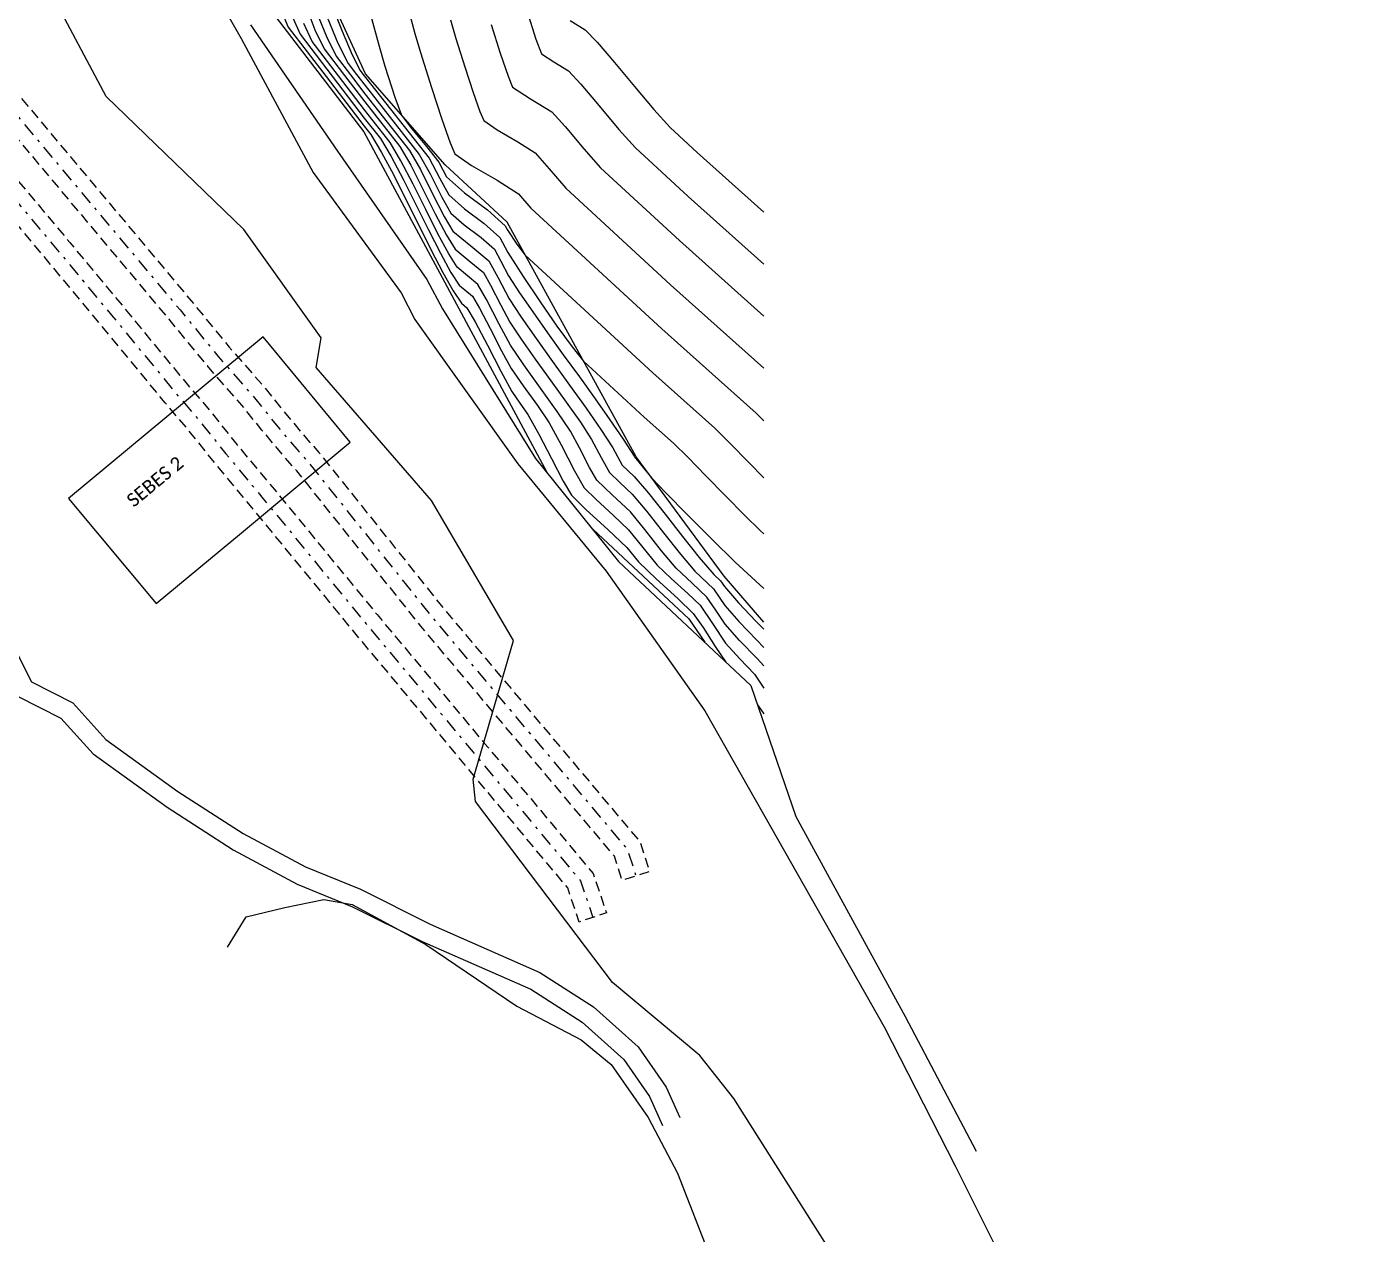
# Model space of a CAD drawing. Extents: x 62300 to 62842, y 108162 to 108787.
# Drawn here: x 62559.59 to 62608.78, y 108397.38 to 108442.28 of the extents above; entities that cross this region are included whole.
import ezdxf

# ---------------------------------------------------------------- set-up
doc = ezdxf.new("R2010")
doc.units = 0
doc.header["$LTSCALE"] = 0.999985
doc.header["$MEASUREMENT"] = 0
doc.linetypes.add('TRATTEGGIATA2', pattern=[0.375, 0.25, -0.125])
doc.linetypes.add('TRATTOPUNTO2', pattern=[0.5, 0.25, -0.125, 0, -0.125])
for name, color, linetype in [('-GZ-Bord route', 7, 'Continuous'), ('-GZ-Bâtiment', 7, 'Continuous'), ('Conduite 1000', 170, 'Continuous'), ('curve livello 1m', 2, 'Continuous'), ('curve livello 5m', 7, 'Continuous'), ('Per+Mod Surf', 7, 'Continuous'), ('TalusHautBas', 7, 'Continuous')]:
    doc.layers.add(name, color=color, linetype=linetype)
doc.styles.add('Legend', font='calibri.ttf')

msp = doc.modelspace()

# ---------------------------------------------------------------- linework, layer by layer
at = {"layer": '-GZ-Bord route', "flags": 128}
for points in [[(62561.58, 108452.323), (62567.572, 108441.839), (62570.243, 108436.854), (62573.522, 108432.386), (62574.025, 108431.383), (62577.857, 108426.024), (62581.136, 108422.039), (62584.812, 108416.842), (62587.506, 108412.084), (62591.478, 108405.1), (62594.117, 108399.932), (62597.431, 108393.285)], [(62589.485, 108396.756), (62585.885, 108402.435), (62584.625, 108404.037), (62581.377, 108406.751), (62576.278, 108413.479), (62576.189, 108414.3), (62577.69, 108419.463), (62574.641, 108424.66), (62570.352, 108429.609), (62570.547, 108430.702), (62567.672, 108434.728), (62562.553, 108439.676), (62559.878, 108444.72)]]:
    msp.add_lwpolyline(points, dxfattribs=at)
at = {"layer": '-GZ-Bâtiment', "flags": 128}
msp.add_lwpolyline([(62567.584, 108423.465), (62571.627, 108426.834), (62568.385, 108430.745), (62561.148, 108424.741), (62564.414, 108420.828), (62567.584, 108423.465)], dxfattribs=at)
at = {"layer": 'Conduite 1000', "linetype": 'TRATTEGGIATA2', "ltscale": 1.5, "flags": 128}
for points, elevation in [([(62462.951, 108569.266), (62468.482, 108563.313), (62474.066, 108557.787), (62475.014, 108556.513), (62475.806, 108554.754), (62477.042, 108551.158), (62484.673, 108530.139), (62485.796, 108527.96), (62486.539, 108527.03), (62496.147, 108515.461), (62498.015, 108513.188), (62499.314, 108511.67), (62499.508, 108511.447), (62501.86, 108508.75), (62502.044, 108508.532), (62503.096, 108507.296), (62503.169, 108507.21), (62506.669, 108502.962), (62510.917, 108497.796), (62515.172, 108492.623), (62520.198, 108486.553), (62525.225, 108480.482), (62530.361, 108474.313), (62535.499, 108468.144), (62540.212, 108462.497), (62544.926, 108456.851), (62565.713, 108432.084), (62567.128, 108430.36), (62568.411, 108428.898), (62569.163, 108427.961), (62570.114, 108426.834), (62570.457, 108426.45), (62575.082, 108420.662), (62582.399, 108411.97), (62582.754, 108410.872), (62581.736, 108410.542), (62581.445, 108411.441), (62574.254, 108419.984), (62569.64, 108425.759), (62569.306, 108426.133), (62568.337, 108427.281), (62567.592, 108428.209), (62566.312, 108429.667), (62564.89, 108431.401), (62544.106, 108456.164), (62539.391, 108461.812), (62534.677, 108467.459), (62529.539, 108473.629), (62524.402, 108479.799), (62519.374, 108485.87), (62514.347, 108491.942), (62510.09, 108497.117), (62505.844, 108502.281), (62502.347, 108506.525), (62502.28, 108506.604), (62501.229, 108507.839), (62501.048, 108508.052), (62498.701, 108510.744), (62498.504, 108510.971), (62497.195, 108512.501), (62495.322, 108514.78), (62485.71, 108526.354), (62484.894, 108527.375), (62483.691, 108529.709), (62476.034, 108550.802), (62474.81, 108554.36), (62474.086, 108555.967), (62473.256, 108557.084), (62467.714, 108562.568), (62462.167, 108568.537)], 279.04), ([(62463.405, 108565.574), (62465.133, 108563.791), (62469.02, 108559.793), (62472.915, 108555.789), (62473.768, 108554.683), (62474.27, 108553.501), (62475.053, 108551.212), (62475.959, 108548.424), (62476.864, 108545.64), (62482.403, 108528.776), (62483.598, 108526.257), (62484.158, 108525.609), (62494.437, 108513.44), (62495.976, 108511.575), (62496.99, 108510.456), (62498.469, 108508.942), (62499.969, 108507.403), (62500.142, 108507.214), (62501.341, 108505.952), (62503.051, 108503.871), (62504.767, 108501.782), (62509.889, 108495.622), (62515.014, 108489.461), (62518.195, 108485.622), (62525.264, 108477.098), (62530.391, 108470.978), (62534.032, 108466.633), (62535.529, 108464.845), (62535.642, 108464.708), (62536.737, 108463.404), (62545.242, 108453.253), (62545.418, 108453.044), (62561.204, 108434.247), (62563.166, 108431.887), (62565.561, 108428.98), (62566.396, 108428.011), (62567.418, 108426.731), (62568.805, 108425.067), (62572.623, 108420.422), (62576.608, 108415.646), (62580.658, 108410.792), (62581.152, 108409.337), (62580.139, 108408.993), (62579.709, 108410.26), (62575.787, 108414.96), (62571.799, 108419.739), (62567.981, 108424.384), (62566.589, 108426.054), (62565.572, 108427.328), (62564.743, 108428.291), (62562.342, 108431.205), (62560.383, 108433.561), (62544.599, 108452.356), (62544.422, 108452.566), (62535.917, 108462.716), (62534.82, 108464.023), (62534.706, 108464.161), (62533.211, 108465.946), (62529.571, 108470.291), (62524.442, 108476.413), (62517.372, 108484.939), (62514.19, 108488.777), (62509.066, 108494.938), (62503.943, 108501.1), (62502.224, 108503.191), (62500.538, 108505.243), (62499.359, 108506.485), (62499.192, 108506.668), (62497.703, 108508.194), (62496.211, 108509.723), (62495.167, 108510.875), (62493.616, 108512.754), (62483.344, 108524.914), (62482.694, 108525.668), (62481.407, 108528.378), (62475.846, 108545.308), (62474.941, 108548.093), (62474.037, 108550.874), (62473.27, 108553.119), (62472.836, 108554.139), (62472.105, 108555.087), (62468.252, 108559.048), (62464.365, 108563.045), (62462.637, 108564.829)], 277.833)]:
    msp.add_lwpolyline(points, close=True, dxfattribs=dict(at, elevation=elevation))
at = {"layer": 'Conduite 1000', "linetype": 'TRATTOPUNTO2', "ltscale": 2, "flags": 128}
for points, elevation in [([(62462.559, 108568.901), (62468.098, 108562.94), (62473.661, 108557.435), (62474.55, 108556.24), (62475.308, 108554.557), (62476.538, 108550.98), (62484.182, 108529.924), (62485.345, 108527.667), (62486.124, 108526.692), (62495.734, 108515.121), (62497.605, 108512.844), (62498.909, 108511.32), (62499.105, 108511.096), (62501.454, 108508.401), (62501.636, 108508.186), (62502.688, 108506.95), (62502.758, 108506.868), (62506.256, 108502.622), (62510.504, 108497.456), (62514.759, 108492.282), (62519.786, 108486.211), (62524.813, 108480.14), (62529.95, 108473.971), (62535.088, 108467.802), (62539.801, 108462.154), (62544.516, 108456.507), (62565.301, 108431.742), (62566.72, 108430.013), (62568.001, 108428.553), (62568.75, 108427.621), (62569.71, 108426.484), (62570.049, 108426.105), (62574.668, 108420.323), (62581.922, 108411.705), (62582.245, 108410.707)], 279.04), ([(62463.021, 108565.201), (62464.749, 108563.418), (62468.636, 108559.42), (62472.51, 108555.438), (62473.302, 108554.411), (62473.77, 108553.31), (62474.545, 108551.043), (62475.45, 108548.258), (62476.355, 108545.474), (62481.905, 108528.577), (62483.146, 108525.962), (62483.751, 108525.261), (62494.026, 108513.097), (62495.571, 108511.225), (62496.601, 108510.09), (62498.086, 108508.568), (62499.58, 108507.036), (62499.751, 108506.85), (62500.939, 108505.597), (62502.637, 108503.531), (62504.355, 108501.441), (62509.478, 108495.28), (62514.602, 108489.119), (62517.784, 108485.281), (62524.853, 108476.755), (62529.981, 108470.634), (62533.622, 108466.289), (62535.117, 108464.503), (62535.231, 108464.366), (62536.327, 108463.06), (62544.832, 108452.909), (62545.008, 108452.7), (62560.794, 108433.904), (62562.754, 108431.546), (62565.152, 108428.636), (62565.984, 108427.67), (62567.003, 108426.392), (62568.393, 108424.725), (62572.211, 108420.08), (62576.198, 108415.303), (62580.184, 108410.526), (62580.646, 108409.165)], 277.833)]:
    msp.add_lwpolyline(points, dxfattribs=dict(at, elevation=elevation))
at = {"layer": 'curve livello 1m'}
for p, q in [((62565.886, 108446.521), (62572.134, 108438.367)), ((62572.134, 108438.367), (62578.929, 108425.709)), ((62580.639, 108423.592), (62584.217, 108420.268)), ((62584.217, 108420.268), (62584.809, 108419.393))]:
    msp.add_line(p, q, dxfattribs=at)
at = {"layer": 'curve livello 1m', "flags": 128}
for points in [[(62568.999, 108443.024), (62569.313, 108442.26), (62570.728, 108440.416), (62572.139, 108438.577), (62572.387, 108438.264), (62572.784, 108437.601), (62573.227, 108436.777), (62573.696, 108435.853), (62574.173, 108434.896), (62574.637, 108433.967), (62575.069, 108433.131), (62575.449, 108432.451), (62575.759, 108431.992), (62575.962, 108431.823), (62576.268, 108431.308), (62576.724, 108430.429), (62577.217, 108429.469), (62577.638, 108428.708), (62577.934, 108428.282), (62578.231, 108427.856), (62578.633, 108427.131), (62579.103, 108426.219), (62579.54, 108425.375), (62579.846, 108424.858), (62580.384, 108424.323), (62581.212, 108423.576), (62581.904, 108422.913), (62582.337, 108422.38), (62583.003, 108421.744), (62583.803, 108421.023), (62584.377, 108420.461), (62584.745, 108419.938), (62585.192, 108419.24), (62585.594, 108418.658), (62585.599, 108418.652)], [(62570.376, 108442.818), (62570.738, 108441.914), (62571.097, 108441.179), (62571.635, 108440.479), (62572.171, 108439.78), (62573.832, 108437.675), (62574.234, 108436.964), (62574.686, 108436.065), (62575.114, 108435.221), (62575.444, 108434.676), (62576.111, 108434.121), (62576.778, 108433.565), (62577.123, 108432.934), (62577.537, 108432.154), (62577.982, 108431.471), (62578.532, 108430.681), (62579.145, 108429.826), (62579.779, 108428.95), (62580.392, 108428.095), (62580.942, 108427.305), (62581.387, 108426.62), (62581.734, 108425.976), (62582.177, 108425.558), (62582.716, 108424.93), (62583.336, 108424.149), (62583.983, 108423.317), (62584.602, 108422.538), (62585.139, 108421.914), (62585.388, 108421.68), (62585.536, 108421.46), (62586.054, 108420.863), (62586.708, 108420.173), (62587, 108419.873)], [(62570.928, 108443.095), (62571.322, 108442.1), (62571.697, 108441.228), (62571.989, 108440.639), (62572.088, 108440.51), (62572.186, 108440.381), (62574.554, 108437.381), (62574.942, 108436.649), (62575.287, 108436.018), (62575.868, 108435.5), (62576.605, 108434.955), (62577.186, 108434.437), (62577.487, 108433.877), (62578.051, 108432.988), (62578.682, 108432.043), (62579.311, 108431.139), (62579.872, 108430.372), (62580.296, 108429.839), (62582.549, 108427.764), (62583.64, 108426.788), (62584.171, 108426.266), (62584.847, 108425.581), (62585.579, 108424.833), (62586.28, 108424.122), (62586.863, 108423.545), (62587, 108423.419)], [(62578.184, 108442.869), (62578.524, 108441.811), (62578.731, 108441.265), (62579.191, 108440.965), (62579.738, 108440.628), (62580.201, 108440.134), (62580.883, 108439.327), (62581.614, 108438.457), (62582.226, 108437.772), (62584.192, 108435.961), (62587, 108433.449)], [(62569.501, 108442.578), (62569.759, 108441.99), (62570.955, 108440.432), (62572.147, 108438.878), (62572.748, 108438.117), (62573.146, 108437.446), (62573.594, 108436.6), (62574.065, 108435.664), (62574.534, 108434.72), (62574.977, 108433.849), (62575.367, 108433.136), (62575.68, 108432.663), (62576.166, 108432.258), (62576.43, 108431.814), (62576.823, 108431.055), (62577.249, 108430.226), (62577.613, 108429.57), (62578.049, 108428.929), (62578.583, 108428.188), (62579.02, 108427.547), (62579.467, 108426.727), (62579.963, 108425.76), (62580.318, 108425.138), (62580.751, 108424.707), (62581.416, 108424.107), (62581.972, 108423.574), (62582.506, 108422.918), (62583.038, 108422.263), (62583.557, 108421.767), (62584.181, 108421.204), (62584.63, 108420.766), (62585.09, 108420.088), (62585.579, 108419.358), (62586.115, 108418.779), (62586.65, 108418.201), (62587, 108417.681)], [(62587, 108418.515), (62586.757, 108418.785), (62586.101, 108419.463), (62585.565, 108420.059), (62585.565, 108420.059), (62585.213, 108420.583), (62584.882, 108421.07), (62584.882, 108421.07), (62584.339, 108421.585), (62583.738, 108422.147), (62583.738, 108422.147), (62583.197, 108422.796), (62582.583, 108423.583), (62582.04, 108424.236), (62582.04, 108424.236), (62581.363, 108424.87), (62580.79, 108425.417), (62580.79, 108425.417), (62580.522, 108425.888), (62580.147, 108426.618), (62579.809, 108427.238), (62579.809, 108427.238), (62579.318, 108427.971), (62578.698, 108428.835), (62578.078, 108429.699), (62577.588, 108430.431), (62577.588, 108430.431), (62577.164, 108431.21), (62576.695, 108432.127), (62576.37, 108432.694), (62576.37, 108432.694), (62575.986, 108433.014), (62575.602, 108433.334), (62575.602, 108433.334), (62575.284, 108433.825), (62574.882, 108434.578), (62574.429, 108435.48), (62573.96, 108436.421), (62573.509, 108437.288), (62573.109, 108437.97), (62573.109, 108437.97), (62572.155, 108439.179), (62571.182, 108440.448), (62570.205, 108441.72), (62569.896, 108442.39)], [(62570.794, 108442.569), (62571.169, 108441.658), (62571.543, 108440.909), (62571.861, 108440.494), (62572.179, 108440.081), (62574.193, 108437.528), (62574.593, 108436.799), (62575.027, 108435.932), (62575.366, 108435.347), (62575.86, 108434.906), (62576.488, 108434.442), (62576.982, 108434.001), (62577.223, 108433.56), (62577.512, 108433.016), (62577.918, 108432.385), (62578.408, 108431.669), (62578.958, 108430.892), (62579.544, 108430.078), (62580.142, 108429.252), (62580.729, 108428.438), (62581.279, 108427.66), (62581.77, 108426.943), (62582.176, 108426.312), (62582.207, 108426.255), (62582.245, 108426.219), (62582.834, 108425.494), (62583.357, 108424.941), (62584.145, 108424.139), (62585.054, 108423.233), (62585.938, 108422.371), (62587, 108421.393)], [(62572.396, 108442.682), (62572.676, 108441.632), (62572.913, 108440.801), (62573.282, 108439.658), (62573.53, 108438.989), (62573.902, 108438.489), (62574.46, 108437.823), (62574.915, 108437.234), (62575.208, 108436.689), (62575.875, 108436.094), (62576.723, 108435.468), (62577.39, 108434.872), (62577.462, 108434.739), (62577.824, 108434.19), (62578.133, 108433.774), (62582.878, 108429.403), (62585.176, 108427.347), (62585.735, 108426.795), (62586.449, 108426.068), (62587, 108425.506)], [(62575.352, 108442.532), (62575.549, 108441.835), (62575.879, 108440.78), (62576.195, 108439.825), (62576.447, 108439.114), (62576.586, 108438.788), (62577.082, 108438.435), (62577.858, 108437.997), (62578.499, 108437.579), (62579.022, 108436.984), (62579.637, 108436.273), (62583.535, 108432.682), (62587, 108429.582)], [(62576.866, 108442.352), (62577.202, 108441.29), (62577.495, 108440.429), (62577.658, 108440.026), (62578.326, 108439.593), (62579.118, 108439.104), (62579.61, 108438.564), (62580.311, 108437.727), (62580.932, 108437.022), (62583.864, 108434.321), (62587, 108431.515)], [(62579.803, 108442.503), (62580.357, 108442.153), (62580.799, 108441.692), (62581.447, 108440.936), (62582.189, 108440.048), (62582.917, 108439.189), (62583.521, 108438.521), (62584.521, 108437.6), (62587, 108435.382)], [(62586.766, 108417.072), (62586.825, 108416.98), (62587, 108416.729)]]:
    msp.add_lwpolyline(points, dxfattribs=at)
at = {"layer": 'curve livello 5m', "flags": 128}
for points in [[(62569.971, 108443.045), (62570.312, 108442.161), (62570.651, 108441.449), (62570.651, 108441.449), (62571.408, 108440.463), (62572.163, 108439.479), (62573.471, 108437.823), (62573.871, 108437.127), (62574.326, 108436.239), (62574.785, 108435.317), (62575.2, 108434.519), (62575.523, 108434.005), (62575.523, 108434.005), (62576.048, 108433.567), (62576.574, 108433.13), (62576.574, 108433.13), (62576.838, 108432.669), (62577.219, 108431.925), (62577.562, 108431.293), (62577.562, 108431.293), (62577.98, 108430.655), (62578.504, 108429.91), (62579.08, 108429.112), (62579.656, 108428.313), (62580.18, 108427.568), (62580.598, 108426.929), (62580.598, 108426.929), (62580.957, 108426.256), (62581.262, 108425.696), (62581.262, 108425.696), (62581.65, 108425.326), (62582.109, 108424.897), (62582.109, 108424.897), (62582.65, 108424.257), (62583.275, 108423.461), (62583.899, 108422.666), (62584.438, 108422.03), (62584.438, 108422.03), (62585.135, 108421.375), (62585.551, 108420.759), (62586.077, 108420.161), (62586.744, 108419.468), (62587, 108419.202)], [(62573.796, 108442.897), (62574.032, 108442.015), (62574.231, 108441.318), (62574.231, 108441.318), (62574.64, 108440.013), (62575.03, 108438.833), (62575.342, 108437.953), (62575.514, 108437.55), (62575.514, 108437.55), (62576.128, 108437.113), (62577.087, 108436.571), (62577.879, 108436.055), (62577.879, 108436.055), (62578.342, 108435.523), (62583.206, 108431.043), (62586.712, 108427.906), (62587, 108427.619)]]:
    msp.add_lwpolyline(points, dxfattribs=at)
at = {"layer": 'Per+Mod Surf', "linetype": 'Continuous', "flags": 128}
for points in [[(62567.918, 108442.346), (62571.152, 108437.64), (62574.468, 108432.872), (62575.055, 108431.789), (62578.51, 108426.228), (62581.603, 108422.396), (62586.52, 108417.789), (62588.194, 108412.913), (62592.252, 108405.487), (62594.892, 108400.47)], [(62555.94, 108431.438), (62555.975, 108424.701), (62557.057, 108421.676), (62559.25, 108417.387), (62560.869, 108416.571), (62562.066, 108415.248), (62564.813, 108413.262), (62567.276, 108411.671), (62569.653, 108410.397), (62571.711, 108409.56), (62574.293, 108408.27), (62578.336, 108406.492), (62580.242, 108405.274), (62581.793, 108403.885), (62582.746, 108402.503), (62583.232, 108401.431)], [(62556.651, 108431.441), (62556.686, 108424.826), (62557.712, 108421.959), (62559.778, 108417.918), (62561.308, 108417.146), (62562.543, 108415.781), (62565.214, 108413.85), (62567.638, 108412.284), (62569.956, 108411.041), (62572.005, 108410.209), (62574.595, 108408.914), (62578.673, 108407.121), (62580.673, 108405.842), (62582.331, 108404.359), (62583.368, 108402.854), (62583.88, 108401.724)]]:
    msp.add_lwpolyline(points, dxfattribs=at)
at = {"layer": 'TalusHautBas', "linetype": 'Continuous'}
for p, q in [((62572.19, 108440.517), (62568.906, 108447.738)), ((62575.156, 108437.136), (62572.19, 108440.517)), ((62577.454, 108435.009), (62575.156, 108437.136)), ((62582.252, 108426.282), (62577.454, 108435.009)), ((62585.528, 108421.849), (62582.252, 108426.282)), ((62587, 108420.135), (62585.528, 108421.849))]:
    msp.add_line(p, q, dxfattribs=at)
at = {"layer": 'TalusHautBas', "linetype": 'Continuous', "flags": 128}
msp.add_lwpolyline([(62567.058, 108408.063), (62567.758, 108409.183), (62569.198, 108409.528), (62570.637, 108409.833), (62571.702, 108409.64), (62574.437, 108408.157), (62577.818, 108405.862), (62580.205, 108404.612), (62581.324, 108403.695), (62582.701, 108401.724), (62583.787, 108399.653), (62588.096, 108388.616), (62590.096, 108383.28), (62591.854, 108379.121), (62598.621, 108362.643), (62601.096, 108356.944), (62602.736, 108352.608), (62604.567, 108347.067), (62607.038, 108338.706), (62608.777, 108333.221)], dxfattribs=at)

# ---------------------------------------------------------------- texts
at = {"layer": '-GZ-Bâtiment', "insert": (62563.254, 108424.773), "char_height": 0.5, "width": 31.85768, "attachment_point": 1, "rotation": 39.6, "line_spacing_factor": 1.5, "style": 'Legend'}
msp.add_mtext('SEBES 2', dxfattribs=at)

doc.saveas('drawing.dxf')
